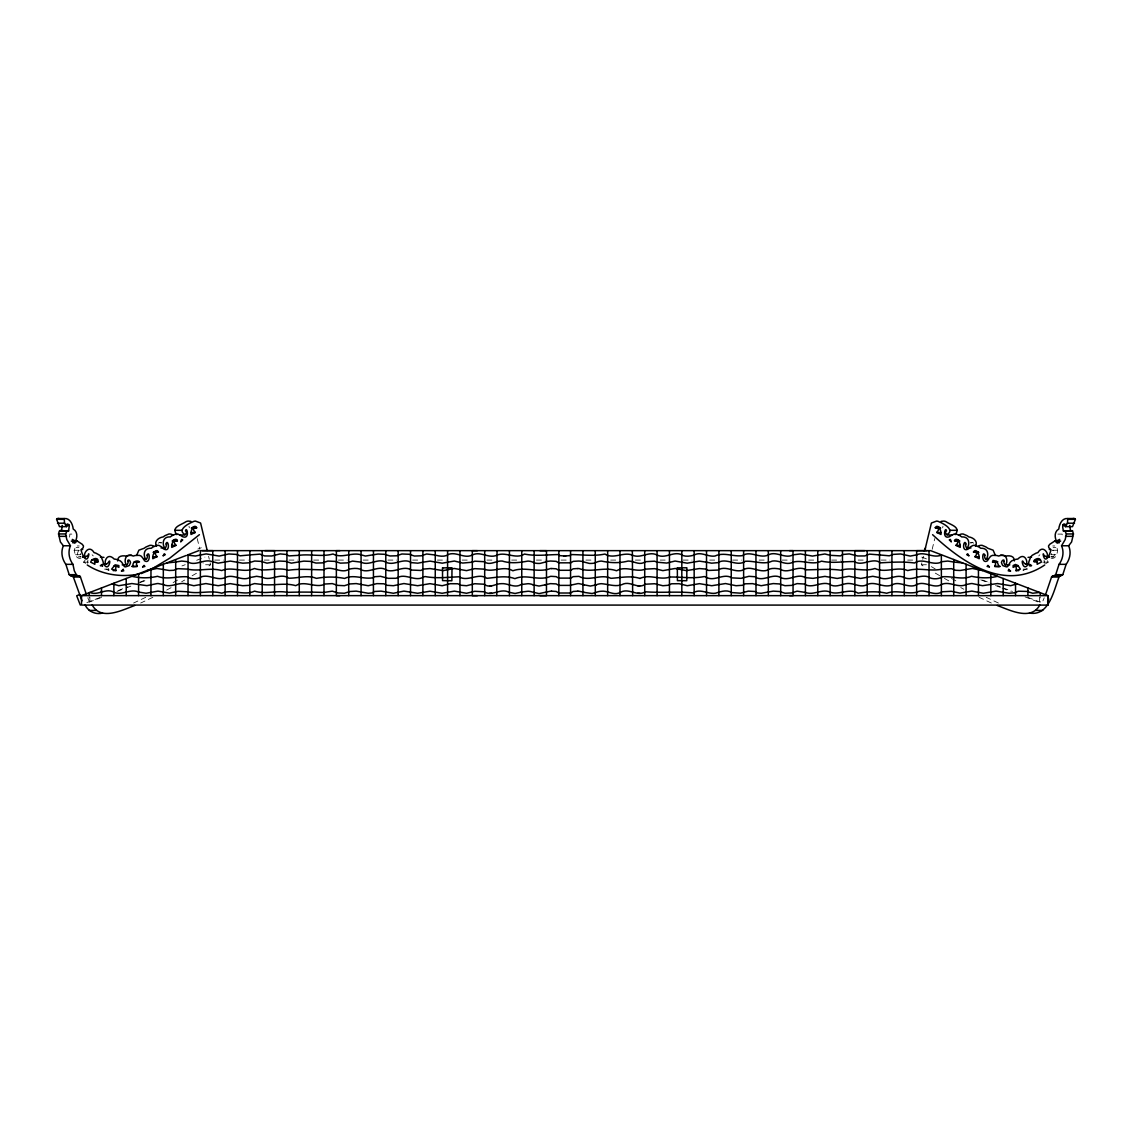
<?xml version="1.0" encoding="UTF-8"?>
<svg xmlns="http://www.w3.org/2000/svg" width="1132" height="1132" viewBox="0 0 1132 1132"><rect width="100%" height="100%" fill="white"/><g stroke="black" fill="none" stroke-linecap="round" stroke-linejoin="round"><path stroke-width="0.75" stroke-dasharray="5 3.75" d="M69.59 537.12L69.873 534.092L74.132 534.092M1051.09 558.203C1056.793 560.015 1059.51 548.949 1055.604 545.964L1052.774 545.964M80.91 558.203C75.207 560.015 72.49 548.949 76.396 545.964L79.226 545.964M158.607 543.261L159.584 542.242L161.239 543.261M923.005 565.887L921.406 564.755L921.873 562.816M922.722 559.25L923.415 556.321M932.188 549.289L934.763 538.577M1051.416 556.647C1055.01 559.067 1055.236 551.51 1052.887 550.279M1042.94 600.866L1044.228 597.781M189.327 527.823L189.03 526.267M970.761 543.261L972.416 542.242L973.393 543.261M80.641 553.562L80.627 554.425M108.601 568.717A16.103 11.391 90 0 1 108.927 570.5L104.922 568.604M85.141 560.142L83.584 562.151L86.4 563.665M87.971 560.213L87.546 561.911A16.103 11.391 -90 0 1 87.73 563.34M942.97 526.267L942.673 527.823M1039.898 554.779L1039.318 555.303A16.159 11.419 -90 0 0 1038.752 555.911M79.113 550.279C76.764 551.51 76.99 559.067 80.584 556.647M208.995 565.887L210.594 564.755L210.127 562.816M192.129 575.778L196.699 573.117M173.125 582.57L177.554 580.065M181.686 581.735L184.643 580.065M166.659 590.069L171.257 587.579M1045.6 563.665L1048.416 562.151L1046.859 560.142M1051.373 554.425L1051.359 553.562M145.759 597.314L133.59 603.031M152.848 597.314L140.679 603.031M197.888 549.062L201.284 547.747M86.867 602.592L101.611 596.904M118.011 590.579L127.845 586.8M139.321 582.372L145.872 579.853M181.941 565.943L185.224 564.684M196.685 560.269L204.892 557.1M101.512 597.399L89.131 602.153L89.131 597.441M116.964 591.47L124.676 588.513M126.218 587.918L131.92 585.739M140.226 582.556L146.82 580.023M1027.078 568.604L1023.073 570.5A16.103 11.391 -90 0 1 1023.399 568.717M1057.868 534.092L1062.127 534.092L1062.41 537.12M159.004 542.426L161.848 542.426M970.152 542.426L972.996 542.426M76.099 547.647L78.929 547.647M1053.071 547.647L1055.901 547.647M73.934 550.265L79.594 550.265M1052.406 550.265L1058.066 550.265M75.519 554.722L81.193 554.722M1050.807 554.722L1056.481 554.722M78.249 556.859L81.079 556.859M1050.921 556.859L1053.751 556.859M214.684 560.085L223.528 560.085M239.432 560.085L248.276 560.085M264.18 560.085L273.024 560.085M288.929 560.085L297.773 560.085M313.677 560.085L320.752 560.085M338.426 560.085L347.269 560.085M363.174 560.085L370.249 560.085M387.922 560.085L396.766 560.085M412.671 560.085L419.746 560.085M437.419 560.085L446.263 560.085M462.181 560.085L469.242 560.085M486.93 560.085L493.991 560.085M511.678 560.085L518.739 560.085M536.427 560.085L545.256 560.085M561.175 560.085L568.236 560.085M585.923 560.085L592.984 560.085M610.672 560.085L617.732 560.085M635.42 560.085L642.481 560.085M660.168 560.085L667.243 560.085M683.148 560.085L691.992 560.085M709.665 560.085L716.74 560.085M732.645 560.085L741.488 560.085M759.162 560.085L766.237 560.085M782.141 560.085L790.985 560.085M808.658 560.085L815.733 560.085M831.638 560.085L840.482 560.085M858.155 560.085L865.23 560.085M881.135 560.085L889.978 560.085M907.652 560.085L914.727 560.085M83.584 562.151L89.244 562.151M1042.756 562.151L1048.416 562.151M210.594 564.755L203.505 564.755L203.038 562.816M921.406 564.755L927.066 564.755M104.554 569.141L108.814 569.141M1023.187 569.141L1027.446 569.141M982.59 580.023L989.184 582.556M997.504 585.739L1000.348 586.829M1003.193 587.918L1012.447 591.47M1027.898 597.399L1040.28 602.153L1040.28 597.441M921.773 557.1L926.698 558.996M980.793 579.853L988.986 583.008M995.552 585.527L1000.462 587.423M1002.103 588.06L1010.296 591.215M1025.054 596.904L1039.813 602.592M998.41 603.031L986.241 597.314M991.321 603.031L979.152 597.314M960.743 587.579L963.813 589.234M951.503 578.395L958.875 582.57M944.413 578.395L950.314 581.735M935.301 573.117L942.928 577.561M931.381 566.651L935.23 568.929M92.102 554.779L92.683 555.303A16.159 11.419 90 0 1 93.249 555.911M1044.029 560.213L1044.454 561.911A16.103 11.391 90 0 0 1044.27 563.34M87.772 597.781L89.06 600.866M208.585 556.321L209.279 559.25M197.237 538.577L199.812 549.289M1039.53 597.144L1039.53 601.87M89.881 597.144L89.881 601.87"/><path stroke-width="1.5" d="M126.218 595.63L126.218 578.48L186.398 555.402M163.305 595.644L163.333 564.245M188.025 595.644L188.054 554.963M200.378 595.644L200.392 550.647M212.759 595.644L212.759 550.647L202.288 550.647M225.112 595.644L225.141 550.661M237.479 595.644L237.494 550.661M249.818 595.644L249.861 550.661M262.214 595.644L262.214 550.661M274.552 595.644L274.567 550.661L264.831 550.661M286.905 595.644L286.948 550.661M299.272 595.644L299.301 550.661M311.611 595.644L311.654 550.661M323.993 595.644L324.007 550.661M348.713 595.658L348.741 550.661M361.066 595.644L361.08 550.661M373.418 595.644L373.461 550.661M385.771 595.658L385.8 550.661M398.153 595.658L398.181 550.661M410.506 595.658L410.534 550.661M422.873 595.658L422.901 550.661M435.254 595.658L435.254 550.661M447.593 595.658L447.593 550.661M459.96 550.661L459.96 595.658M484.68 595.658L484.694 550.676M496.764 595.658L497.061 550.676M509.414 595.658L509.428 550.676M521.753 595.658L521.767 550.676M534.12 595.658L534.148 550.676M558.84 595.658L558.854 550.676M101.498 595.63L101.512 587.961L126.218 578.48M138.571 595.63L138.585 573.74M117.657 560.934C117.502 555.685 122.61 555.472 126.204 556.053A52.086 36.832 -90 0 1 128.185 555.501L131.496 555.189M1027.913 595.63L1027.913 590.72M1071.042 519.192L1073.546 518.47L1075.4 519.333L1072.513 526.635L1065.424 526.635L1064.448 524.243L1063.302 524.47L1062.665 526.96L1063.358 530.922L1072.499 530.851L1073.461 533.95L1071.58 541.987L1068.636 545.765L1061.547 545.765C1064.278 551.935 1062.948 558.996 1059.043 564.344L1055.689 574.688L1051.557 577.023L1045.529 594.696M1069.797 525.404L1070.447 530.922L1071.848 530.512M136.703 555.26L138.868 550.18L144.189 548.256A52.086 36.832 -90 0 1 146.014 546.982L149.834 545.355A16.159 11.419 -90 0 1 151.957 545.44L153.726 546.048M924.816 550.477L931.41 523.026L936.56 521.088A10.499 7.429 90 0 1 939.206 521.852C944.513 524.003 955.281 530.3 946.748 534.672A5.844 4.132 -90 0 1 945.503 532.705L945.8 531.205A1.783 1.259 -90 0 1 946.522 530.993C945.39 525.191 941.569 539.879 949.408 536.71A38.913 27.508 -90 0 0 950.583 535.945L953.979 534.106A16.159 11.419 -90 0 1 956.101 534.021L959.922 535.648A52.086 36.832 -90 0 1 961.733 536.922C974.44 536.257 966.12 555.798 965.539 543.898A1.585 1.118 90 0 1 966.077 544.011C964.11 537.757 960.983 552.416 967.69 549.275A12.636 8.943 -90 0 0 968.95 548.496L969.19 548.213A12.834 9.07 90 0 1 970.096 547.039L972.968 545.44A16.159 11.419 90 0 1 975.077 545.355L978.897 546.982A52.086 36.832 90 0 1 980.722 548.256C993.415 547.591 985.095 567.132 984.515 555.232A1.585 1.118 90 0 1 985.052 555.359C982.152 549.048 981.048 565.165 987.628 560.68A11.759 8.32 90 0 1 988.024 559.42L990.712 556.222A16.159 11.419 -90 0 1 992.736 555.345L996.726 555.501A52.086 36.832 90 0 1 998.707 556.053C1011.598 551.029 1005.782 572.721 1003.674 561.373A1.585 1.118 90 0 1 1004.211 561.288C1004.353 557.736 999.881 561.996 1002.018 564.061A3.934 2.788 -90 0 0 1002.938 565.66L1006.405 566.877A11.971 8.476 -90 0 0 1007.636 566.594L1010.126 562.434A16.159 11.419 -90 0 1 1011.909 560.779L1015.758 559.35A52.086 36.832 -90 0 1 1017.781 559.095C1026.979 549.614 1029.568 569.849 1023.569 562.378C1020.512 556.166 1023.003 574.009 1028.62 563.354A34.724 24.55 90 0 1 1028.917 561.67L1030.601 557.255A16.159 11.419 -90 0 1 1032.228 555.303L1035.936 553.223A52.086 36.832 -90 0 1 1037.917 552.614C1044.44 541.719 1052.095 560.793 1043.973 555.444C1042.105 548.737 1043.548 565.363 1048.628 556.251A17.688 12.509 90 0 0 1049.336 554.836L1050.977 550.265L1048.812 547.647L1048.515 545.964L1049.788 544.266L1054.727 541.068L1060.684 541.082M941.131 521.371L943.649 521.088A10.499 7.429 90 0 1 946.295 521.852C950.922 525.022 961.337 527.144 955.182 534.629M935.414 527.385C938.315 523.324 941.725 531.516 940.989 534.488L936.758 532.408A16.103 11.391 90 0 1 937.989 530.809C941.187 526.408 928.933 528.559 939.673 527.385M954.644 540.289C957.531 536.228 960.955 544.421 960.219 547.393L955.988 545.313A16.103 11.391 -90 0 1 957.219 543.714C960.403 539.313 948.163 541.464 958.889 540.289M973.619 551.624C976.506 547.563 979.93 555.755 979.194 558.727L974.963 556.647A16.103 11.391 -90 0 1 976.194 555.048C979.392 550.647 967.138 552.798 977.864 551.624M60.958 519.192L58.454 518.47L56.6 519.333L59.487 526.635L66.576 526.635L67.552 524.243L69.293 525.404L68.642 530.922L60.152 530.512L59.189 531.531L58.539 533.95L60.421 541.987L63.364 545.765C60.633 551.935 61.963 558.996 65.868 564.344L69.222 574.688L71.146 576.032L79.636 575.919L80.443 577.023L86.471 594.696M67.241 530.512L65.628 533.95L66.788 539.539L70.453 545.765C67.722 551.935 69.052 558.996 72.957 564.344L74.302 570.783L76.311 574.688L78.235 576.032M1015.956 570.627L1015.984 570.5A16.103 11.391 -90 0 1 1016.437 568.222L1015.602 566.085L1013.112 567.387L1013.154 565.561L1015.446 564.458L1017.894 565.462L1020.357 569.141L1015.956 570.627L1018.8 570.627M1065.424 526.635L1067.434 523.196L1067.816 518.541C1062.042 517.791 1059.283 524.286 1058.788 529.026C1054.472 531.488 1054.458 536.908 1056.439 541.082L1059.679 539.412L1057.557 542.653L1054.727 541.068M134.213 561.769C145.787 563.17 132.303 556.732 132.812 566.722L137.326 566.41L131.652 566.41M158.324 551.878C156.06 547.223 151.787 555.713 152.806 558.727L157.037 556.647A16.103 11.391 90 0 0 155.806 555.048C152.636 550.506 164.565 553.067 154.079 551.878M177.314 540.544C175.036 535.889 170.762 544.379 171.781 547.393L176.012 545.313A16.103 11.391 90 0 0 174.781 543.714C171.611 539.172 183.554 541.719 173.054 540.544M196.529 527.639C194.265 522.984 189.992 531.474 191.011 534.488L195.242 532.408A16.103 11.391 -90 0 0 194.011 530.809C190.841 526.267 202.77 528.828 192.284 527.639M1064.759 530.512L1066.372 533.95L1065.212 539.539L1061.547 545.765M176.818 534.629C170.663 527.144 181.078 525.036 185.705 521.852A10.499 7.429 -90 0 1 188.351 521.088L190.869 521.371M71.316 541.082L77.273 541.068L82.212 544.266L83.485 545.964L83.188 547.647L81.023 550.265L82.664 554.836A17.688 12.509 -90 0 0 83.372 556.251C88.452 565.363 89.895 548.737 88.027 555.444C79.905 560.793 87.546 541.733 94.083 552.614A52.086 36.832 90 0 1 96.064 553.223L99.772 555.303A16.159 11.419 90 0 1 101.399 557.255L103.083 561.67A34.724 24.55 -90 0 1 103.366 563.269C108.856 574.094 111.559 556.194 108.431 562.378C102.432 569.849 105.021 549.614 114.219 559.095A52.086 36.832 90 0 1 116.242 559.35L120.091 560.793A16.159 11.419 90 0 1 121.874 562.434L124.364 566.594A11.971 8.476 90 0 0 125.595 566.877L129.062 565.66A3.934 2.788 -90 0 0 129.982 564.061C131.92 562.165 128.029 557.694 127.675 561.217A1.585 1.118 -90 0 1 128.326 561.373C126.218 572.721 120.402 551.029 133.293 556.053A52.086 36.832 -90 0 1 135.274 555.501L139.264 555.345A16.159 11.419 90 0 1 141.288 556.222L143.976 559.42A11.759 8.32 -90 0 1 144.372 560.68C150.981 565.165 149.834 549.048 146.948 555.359A1.585 1.118 -90 0 1 147.485 555.232C146.905 567.132 138.585 547.591 151.278 548.256A52.086 36.832 -90 0 1 153.103 546.982L156.924 545.355A16.159 11.419 -90 0 1 159.032 545.44L161.904 547.039A12.834 9.07 -90 0 1 162.81 548.213L163.05 548.496A12.636 8.943 90 0 0 164.31 549.275C171.017 552.416 167.89 537.757 165.923 544.011A1.585 1.118 -90 0 1 166.461 543.898C165.88 555.798 157.56 536.257 170.267 536.922A52.086 36.832 90 0 1 172.078 535.648L175.899 534.021A16.159 11.419 90 0 1 178.021 534.106L181.417 535.945A38.913 27.508 90 0 0 182.592 536.71C190.445 539.893 186.61 525.191 185.478 530.993A1.783 1.259 90 0 1 186.2 531.205L186.497 532.705A5.844 4.132 90 0 1 185.252 534.672C176.719 530.3 187.488 524.017 192.794 521.852A10.499 7.429 -90 0 1 195.44 521.088L200.59 523.026L207.184 550.477M1068.636 545.765C1071.367 551.935 1070.037 558.996 1066.132 564.344L1062.778 574.688L1059.453 575.919C1053.835 589.616 1049.576 616.558 1029.427 613.063M994.674 566.41L994.717 566.283A16.103 11.391 90 0 1 995.608 564.288L995.24 561.897L992.58 562.165L992.99 560.439L996.726 561.203L999.188 566.722L994.674 566.41L1000.348 566.41M924.179 550.874L925.552 547.817M1047.567 601.998L1048.77 598.87M180.795 541.747L181.219 540.615A42.988 30.394 -90 0 0 181.587 539.412L182.747 539.922L180.837 541.648M98.159 561.514C98.611 556.519 91.536 558.416 90.659 562.151L94.89 564.245A16.103 11.391 90 0 0 94.635 561.911C93.928 557.015 101.625 564.415 95.314 561.514M1008.782 569.368L1008.244 570.882L1010.579 571.009M975.444 546.317C978.444 541.28 973.124 537.474 968.822 536.922A52.086 36.832 90 0 0 967.011 535.648L963.191 534.021A16.159 11.419 90 0 0 961.068 534.106L958.875 535.012M66.576 526.635L64.566 523.196L64.184 518.541C69.958 517.791 72.717 524.286 73.212 529.026C77.528 531.488 77.542 536.908 75.561 541.082L72.321 539.412L74.443 542.653L77.273 541.068M941.343 554.991C933.362 558.84 924.773 551.015 916.665 554.85M163.121 555.77L163.73 554.807A42.988 30.394 90 0 0 164.281 553.76L165.314 554.623L163.263 555.727M997.292 605.493C1009.772 610.063 1031.026 621.213 1039.827 604.955M1010.452 571.023L1009.786 570.344A47.035 33.252 90 0 1 1008.994 569.58L1008.838 569.424M640.047 578.452C630.482 575.381 620.789 577.73 610.955 578.325C600.625 573.471 589.461 581.933 578.961 576.372A7.528 2.533 0 0 0 577.829 576.414L573.202 576.641L571.236 577.844A2.731 0.92 0 0 1 570.443 578.112L558.967 578.112A2.731 0.92 0 0 1 558.175 577.844L556.208 576.641L551.567 576.344A7.528 2.533 0 0 0 550.449 576.372C538.705 581.452 526.649 573.669 514.918 578.65C505.509 575.212 496.297 577.546 486.902 578.296C478.157 572.283 467.813 582.287 459.054 576.796C447.508 577.249 436.796 578.678 425.25 576.57A3.424 1.16 0 0 0 423.311 577.178C415.317 581.82 406.048 573.471 398.252 577.278M472.327 562.18L474.832 561.189L484.1 561.698C489.986 566.113 495.986 560.51 502.169 561.033C510.914 563.764 519.206 562.689 527.965 561.076A7.457 2.519 0 0 1 532.281 561.925L534.502 562.901A5.66 1.91 0 0 0 536.851 563.354A7.655 2.575 0 0 0 540.162 563.396L545.129 562.109A6.127 2.066 0 0 1 546.487 561.486L550.378 561.033A8.915 3 0 0 1 551.581 561.09L556.222 561.359L558.189 562.562A2.731 0.92 0 0 0 558.953 562.83L570.457 562.83A2.731 0.92 0 0 0 571.221 562.562L573.188 561.359L577.829 561.076A8.915 3 0 0 1 579.032 561.033L582.923 561.486A6.127 2.066 0 0 1 584.282 562.109L589.248 563.396A7.655 2.575 0 0 0 592.56 563.354A5.66 1.91 0 0 0 594.908 562.901L597.13 561.925A7.457 2.519 0 0 1 601.446 561.076C610.516 562.986 619.034 563.326 628.147 561.048C633.962 560.963 639.75 565.929 645.311 561.698L654.579 561.189L657.084 562.18M398.181 577.348L396.073 578.282L388.333 578.339L380.479 576.315L374.352 576.74L372.994 577.745C363.372 579.669 353.92 573.966 344.609 578.438C334.959 576.584 326.087 576.641 316.422 578.367C307.366 574.716 298.14 578.296 288.858 578.197C280.425 572.311 270.76 581.579 262.214 577.221M989.34 566.835L988.661 566.184A42.988 30.394 90 0 1 987.939 565.377L987.09 566.481L989.41 566.906M916.665 584.678C924.759 580.178 934.056 589.715 942.008 584.225C950.173 581.183 957.842 588.216 965.879 584.706M916.665 592.234C924.773 587.72 934.056 597.257 942.008 591.781L951.432 591.3L959.964 593.126L971.808 591.102L983.354 593.253L996.061 591.116L1009.051 593.253L1014.583 592.8L1018.319 591.215L1026.979 591.442L1032.681 593.239L1039.53 592.432L1047.963 595.658L1047.963 605.096L81.518 605.068L81.518 595.63L101.512 587.961M121.421 571.009L122.214 570.344A47.035 33.252 -90 0 0 123.006 569.58L123.218 569.368M324.021 569.792L325.139 568.915C333.275 566.042 341.666 574.207 349.349 569.113C353.538 568.236 358.603 567.712 362.268 570.259C370.447 572.962 379.107 564.741 386.72 570.188C394.969 573.089 403.6 564.967 411.397 570.061L420.807 570.443L423.92 569.042L430.033 568.561L443.093 570.613L454.3 568.476L466.526 570.641L474.817 568.646L484.1 569.141C493.269 572.863 503.344 565.193 512.853 570.769C525.418 566.311 537.983 573.216 550.449 568.533A7.528 2.533 0 0 1 551.581 568.589M324.007 592.432L332.299 591.159L337.704 592.942L344.439 593.253L349.915 591.512L356.198 591.13L368.24 593.281L372.003 592.956L374.565 591.484L381.06 591.13L393.356 593.267L403.898 591.102L417.651 593.281L429.962 591.215L442.117 593.281L454.342 591.13L466.511 593.281L474.789 591.286L484.086 591.781C492.123 596.904 500.401 587.706 508.876 592.22M916.637 554.878L910.284 556.081L900.648 553.972L893.318 554.383L889.271 555.812L879.578 554.949M146.82 570.585L157.008 568.462L169.305 570.486L173.72 570.287L177.851 568.674L187.346 569.085C198.581 571.802 210.057 567.217 221.674 570.556C232.357 566.071 243.748 573.528 254.459 568.49C265.864 572.353 277.298 566.623 288.377 570.245C300.419 568.476 311.993 569.849 324.007 569.821M199.402 534.686L169.772 558.161L150.273 569.891M142.59 566.906L143.339 566.184A42.988 30.394 -90 0 0 144.061 565.377L144.91 566.481L142.731 566.906M867.197 584.494C861.678 587.918 855.764 584.07 850.146 583.574C843.51 582.655 838.062 587.734 831.327 585.258C822.964 579.485 812.535 589.73 804.272 584.013L797.112 583.603L791.707 585.385L784.971 585.697L779.481 583.956L773.213 583.574L761.171 585.725L752.568 583.631L745.337 583.801L742.733 585.272L736.041 585.711L725.513 583.546L711.759 585.725L699.449 583.659L687.28 585.725L679.087 583.702L671.559 583.772L668.658 585.23L662.885 585.739L654.621 583.73L645.325 584.225C638.123 589.347 631.345 581.466 623.76 583.843C616.332 587.635 608.903 584.183 601.304 583.688A7.457 2.519 0 0 0 597.356 584.409L596.465 584.777M793.008 554.864C784.943 559.392 776.014 550.265 767.892 555.175C759.53 558.755 750.36 550.279 742.224 555.67C732.814 556.902 723.9 551.779 714.957 556.038C707.925 557.17 701.005 551.171 694.157 555.005A2.788 0.934 0 0 1 693.364 555.317C689.261 556.364 684.153 557.001 680.643 554.284C672.465 551.624 664.937 559.067 657.069 554.991C648.848 550.775 640.599 559.038 632.349 555.133M497.075 555.119C505.99 551.496 515.768 559.633 524.484 554.057C536.016 556.392 546.714 554.666 558.246 554.581L559.576 555.6L565.689 556.095M299.301 555.288C310.295 553.831 321.714 557.114 332.992 554.001C342.161 558.826 351.599 551.949 361.08 554.793M422.901 562.194L430.075 561.118L442.202 563.184L454.357 561.033L462.663 563.057L472.327 562.208M916.651 584.692C908.501 589.149 899.813 580.249 891.931 584.975C883.441 588.499 875.574 580.872 867.225 584.48M249.832 577.575L256.639 576.301L262.214 577.207M916.651 592.248C906.576 594.484 896.742 589.461 886.724 593.267C877.045 591.074 867.89 591.583 858.141 593.182C849.269 587.862 839.463 595.29 830.449 592.248C822.172 588.216 813.809 595.814 805.432 592.446M793.051 554.836L800.48 553.93L812.408 556.081L824.874 553.972L830.11 555.288M1044.765 564.967C1004.707 591.979 962.54 562.703 932.598 534.686M1036.063 559.972C1029.71 563.821 1039.813 553.449 1041.341 562.151L1037.11 564.245A16.103 11.391 -90 0 1 1037.365 561.911L1036.063 559.972L1040.308 559.972M520.918 584.636C514.664 588.499 508.056 583.122 501.504 583.659C495.632 583.447 489.859 588.838 484.086 584.225L474.789 583.73L466.526 585.739L460.752 585.23L457.852 583.772L450.324 583.702L442.131 585.725L429.962 583.659L417.651 585.725L403.898 583.546L393.37 585.711L386.677 585.272L384.073 583.801L376.843 583.631L368.24 585.725L356.198 583.574L349.93 583.956L344.439 585.697L337.704 585.385L332.299 583.603L325.139 584.013C315.97 588.838 305.088 580.023 295.763 585.654C284.5 582.428 273.222 585.952 262.214 584.494M520.904 592.192L515.088 593.479L508.947 592.277M965.936 584.593L971.086 583.56A20.503 6.905 0 0 1 972.232 583.56L982.505 585.668L997.547 583.546L1010.635 585.711L1017.074 583.815M249.832 554.949L240.14 555.812L236.093 554.383L228.763 553.972L219.127 556.081L206.109 553.902L195.397 556.024L188.209 555.204M249.861 554.906L259.935 554.128L264.605 555.939L271.708 555.982L280.128 553.916L286.127 554.439L289.056 555.897L299.287 555.303M422.887 562.222L417.793 563.184L411.425 562.632C403.402 557.284 394.233 566.354 385.955 562.236C377.89 557.567 369.287 566.41 361.094 562.165M620.463 592.277C614.082 596.182 607.827 590.38 601.304 591.244A7.457 2.519 0 0 0 597.356 591.951L592.078 593.536L584.409 592.432M545.044 584.862L539.03 586.051L533.073 584.848M497.061 555.133C488.812 559.052 480.562 550.775 472.341 554.991C464.474 559.067 456.946 551.624 448.767 554.284C445.258 557.001 440.15 556.364 436.046 555.317A2.788 0.934 0 0 1 435.254 555.005L426.608 553.987L421.401 555.784L414.453 556.038L409.147 554.27L401.902 553.987L396.625 555.784L389.974 555.968L384.455 554.298L377.918 554.029L365.424 556.053L361.094 554.807M620.534 592.22C629.01 587.692 637.288 596.904 645.325 591.781C661.541 593.041 676.865 591.272 693.138 592.885C700.298 588.102 708.108 594.555 715.707 593.182C720.56 591.569 726.999 589.362 731.626 592.574L740.554 593.182L748.351 591.13L754.846 591.484L757.407 592.956L761.171 593.281L773.213 591.13L779.495 591.512L784.971 593.253L791.707 592.942L797.112 591.159L805.404 592.432M545.129 584.805L550.378 583.645A6.537 2.207 0 0 1 551.581 583.688L556.208 583.9L558.062 585.032A2.745 0.92 0 0 0 558.967 585.385L570.443 585.385A2.745 0.92 0 0 0 571.349 585.032L577.829 583.617A6.537 2.207 0 0 1 579.032 583.645L584.282 584.805M323.978 592.446C311.654 592.036 299.527 591.951 287.33 592.361C276.42 590.126 265.652 594.597 254.587 591.13C243.889 596.154 232.499 588.725 221.844 593.196C210.156 589.956 198.708 594.314 187.403 591.781L177.979 591.3L169.46 593.126L158.013 591.116L146.056 593.253L138.585 592.064M249.832 577.603C241.583 581.565 233.362 573.471 225.381 577.49C217.273 581.31 209.689 574.136 201.468 576.754C197.591 579.499 190.926 579.442 187.035 576.782C177.002 576.103 167.338 580.009 157.489 576.301C148.801 578.311 140.609 578.282 131.92 576.301M968.822 555.685L968.27 554.807A42.988 30.394 -90 0 1 967.718 553.76L966.686 554.623L968.879 555.77M1028.04 557.354L1031.549 557.227M521.017 584.565L528.106 583.688A7.457 2.519 0 0 1 532.054 584.409L533.016 584.82M521.003 592.121L528.106 591.244A7.457 2.519 0 0 1 532.054 591.951L539.03 593.607L550.378 591.201A6.537 2.207 0 0 1 551.567 591.244M138.557 592.05C130.477 588.244 122.03 595.857 113.964 592.305C106.083 587.508 97.946 596.083 89.881 592.432M596.338 584.848L590.38 586.051L584.409 584.89M978.274 546.048L980.043 545.44A16.159 11.419 90 0 1 982.166 545.355L985.986 546.982A52.086 36.832 90 0 1 987.797 548.256L993.132 550.18L995.297 555.26M137.043 561.769L136.392 564.288A16.103 11.391 -90 0 1 137.283 566.283M141.09 573.613L148.745 570.514M100.451 557.227L103.96 557.354M81.518 595.63L1047.963 595.658M79.99 594.484L76.693 595.757L80.301 605.111M188.054 554.765L198.779 550.647M134.708 605.493C122.228 610.063 100.974 621.213 92.173 604.955M951.163 541.648L949.253 539.922L950.413 539.426A42.988 30.394 90 0 0 950.781 540.615L951.205 541.747M139.434 573.924C121.931 577.603 102.29 574.9 87.235 564.967M1049.293 549.558L1050.737 549.445M102.573 613.063C95.569 614.902 88.254 611.492 85.084 604.955M71.146 576.032L79.636 575.919M1000.504 555.189L1003.815 555.501A52.086 36.832 90 0 1 1005.796 556.053C1009.39 555.472 1014.498 555.685 1014.343 560.934M962.738 562.972L953.71 562.038L953.738 595.644M639.99 578.452C649.796 573.698 660.182 580.645 669.903 577.009C681.549 576.867 692.473 578.891 704.161 576.57A3.424 1.16 0 0 1 706.099 577.178C714.334 582.173 723.688 572.636 731.796 577.872L741.078 578.339L748.945 576.315L755.058 576.74L756.417 577.745C764.694 581.381 773.099 572.82 781.009 577.716C789.23 581.466 797.522 572.919 805.39 577.631M116.044 570.627L111.644 569.141L115.11 564.826L118.846 565.561L118.888 567.387L116.398 566.085L115.563 568.222A16.103 11.391 90 0 1 116.016 570.5L113.2 570.627M81.263 549.445L82.707 549.558M577.844 568.519L573.202 568.802L571.221 570.004A2.731 0.92 0 0 1 570.429 570.287L558.982 570.287A2.731 0.92 0 0 1 558.189 570.004L556.208 568.802L551.567 568.519M577.844 591.159L573.202 591.456L571.278 592.63A2.575 0.863 0 0 1 570.655 592.885A3.438 1.16 0 0 1 570.075 593.012L559.335 593.012A3.438 1.16 0 0 1 558.769 592.885A2.575 0.863 0 0 1 558.175 592.659L556.208 591.456L551.567 591.159M491.698 585.725L489.548 585.739M491.698 593.281L489.548 593.295M121.549 571.023L123.756 570.882L123.162 569.424M789.528 550.661L793.023 550.661M789.584 595.658L793.065 595.644L793.008 550.661M57.095 518.541L64.184 518.541M1067.816 518.541L1074.905 518.541M56.6 519.333L63.689 519.333M1068.311 519.333L1075.4 519.333M57.477 523.196L64.566 523.196M1067.434 523.196L1074.523 523.196M65.854 524.47L68.698 524.47M1063.302 524.47L1066.146 524.47M66.463 525.404L69.293 525.404M1062.707 525.404L1065.537 525.404M192.327 527.385L196.586 527.385M935.471 527.639L939.716 527.639M191.336 528.135L194.18 528.135M937.82 528.135L940.664 528.135M174.908 530.314L181.997 530.314M950.003 530.314L957.092 530.314M59.501 530.851L68.642 530.922M1063.358 530.922L1072.499 530.851M191.053 532.507L195.298 532.507M936.702 532.507L940.947 532.507M58.539 533.95L65.628 533.95M1066.372 533.95L1073.461 533.95M180.087 534.983L184.771 534.997M947.229 534.997L951.913 534.983M59.444 536.342L66.533 536.342M1065.467 536.342L1072.556 536.342M173.111 540.289L177.356 540.289M954.686 540.544L958.946 540.544M172.121 541.039L174.951 541.039M957.049 541.039L959.879 541.039M72.476 541.379L76.735 541.379M1055.265 541.379L1059.524 541.379M72.632 542.737L75.462 542.737M1056.538 542.737L1059.368 542.737M171.823 545.412L176.083 545.412M955.917 545.412L960.177 545.412M63.364 545.765L70.453 545.765M161.027 547.945L165.286 547.945M966.714 547.945L970.973 547.945M200.548 550.647L930.631 550.647L1039.53 592.432M864.579 550.661L854.844 550.661L854.858 595.644M927.122 550.647L916.651 550.661L916.651 595.644M154.136 551.624L158.381 551.624M973.676 551.878L977.921 551.878M153.131 552.374L155.975 552.374M976.025 552.374L978.869 552.374M82.495 556.859L85.339 556.859M152.848 556.746L157.093 556.746M974.907 556.746L979.152 556.746M1046.661 556.859L1049.505 556.859M82.792 557.1L85.622 557.1M1046.378 557.1L1049.208 557.1M143.467 559.279L146.311 559.279M985.689 559.279L988.533 559.279M91.692 559.972L95.937 559.972M1033.841 561.514L1036.686 561.514M95.173 561.656L98.003 561.656M994.957 561.769L997.787 561.769M1033.997 561.656L1036.827 561.656M135.26 561.953L139.519 561.953M992.481 561.953L996.74 561.953M103.083 564.175L105.927 564.175M1026.073 564.175L1028.917 564.175M65.868 564.344L72.957 564.344M1059.043 564.344L1066.132 564.344M122.185 564.84L126.43 564.84M1005.57 564.84L1009.815 564.84M113.865 566.071L116.695 566.071M1015.305 566.071L1018.135 566.071M69.222 574.688L76.311 574.688M1055.689 574.688L1062.778 574.688M1052.364 575.919L1059.453 575.919M1053.765 576.032L1060.854 576.032M72.547 575.919L73.354 577.023L80.443 577.023M1051.557 577.023L1058.646 577.023M89.244 610.417L96.319 610.417M1035.681 610.417L1042.756 610.417M477.407 550.676L472.327 550.661L472.313 595.658L477.393 595.658M539.95 550.676L546.487 550.676L546.473 595.658L539.922 595.658M339.883 550.661L336.388 550.661L336.346 595.644L339.841 595.658M639.863 585.739L637.712 585.725M639.863 593.295L637.712 593.281M564.061 556.095L569.835 555.6L571.165 554.581C582.683 554.652 593.409 556.42 604.927 554.057C613.657 559.618 623.421 551.51 632.335 555.119M997.504 576.301C988.675 578.523 980.369 578.098 971.511 576.301C961.846 580.207 952.253 575.933 942.376 576.782C938.485 579.442 931.82 579.499 927.943 576.754C919.722 574.136 912.137 581.31 904.029 577.49C896.049 573.471 887.828 581.565 879.578 577.603M166.673 562.972L175.701 562.038L175.672 595.644M982.59 570.585L972.402 568.462L960.106 570.486L955.691 570.287L951.559 568.674L942.065 569.085C930.829 571.802 919.354 567.217 907.737 570.556C897.053 566.071 885.663 573.528 874.951 568.49C863.546 572.353 852.113 566.623 841.034 570.245C828.992 568.476 817.417 569.849 805.404 569.821M112.337 583.815L118.789 585.711L131.864 583.546L146.905 585.668L157.178 583.56A20.503 6.905 0 0 1 158.324 583.56L163.546 584.636M1047.963 605.096L1047.892 595.63M706.51 562.194L699.335 561.118L687.209 563.184L675.054 561.033L666.748 563.057L657.084 562.208M60.152 530.512L61.553 530.922L62.203 525.404M805.404 577.645L812.988 578.367L824.917 576.386L837.185 578.452L848.929 576.301L860.66 578.452L872.772 576.301L879.578 577.575M163.532 584.706C171.569 588.216 179.238 581.183 187.403 584.225L193.813 585.725L205.897 583.56L218.165 585.711L230.22 583.617L242.687 585.711L248.7 585.371L254.587 583.574L262.185 584.48M830.124 555.303L840.354 555.897L843.283 554.439L849.297 553.916L857.702 555.982L864.806 555.939L869.475 554.128L879.55 554.906M584.282 592.361L579.032 591.201A6.537 2.207 0 0 0 577.844 591.244M706.524 562.222L711.618 563.184L717.985 562.632C726.518 557.227 736.847 567.302 745.266 561.288C754.506 560.581 763.435 565.193 772.265 561.076C779.495 559.816 785.933 565.986 793.051 562.151C802.347 559.463 812.168 565.675 821.507 561.147C832.756 563.58 842.986 561.387 854.306 561.585C862.556 566.976 872.461 556.845 880.682 562.83C892.441 562.194 902.841 561.458 914.557 562.986C923.174 557.156 933.32 566.835 941.994 561.684L947.767 561.062L953.71 562.01L953.71 559.505M173.125 535.012L170.932 534.106A16.159 11.419 -90 0 0 168.81 534.021L164.989 535.648A52.086 36.832 -90 0 0 163.178 536.922C158.876 537.459 153.556 541.294 156.556 546.317M361.08 562.151L352.491 561.09L347.269 562.873L340.364 563.142L335.001 561.387L327.799 561.076L322.507 562.873L315.941 563.057L310.324 561.401L303.857 561.118L291.32 563.156L285.533 561.345L279.392 561.048L267.01 563.156L260.983 561.373L254.7 561.033L248.729 562.83L242.772 563.17L230.305 561.09L218.151 563.17L211.967 561.543C203.76 558.571 195.213 566.807 187.417 561.684L181.658 561.062L175.701 562.01L175.701 559.717M805.39 569.792L804.272 568.915C796.136 566.042 787.745 574.207 780.061 569.113C775.873 568.236 770.807 567.712 767.142 570.259C758.964 572.962 750.304 564.741 742.691 570.188C734.442 573.089 725.81 564.967 718.013 570.061L708.604 570.443L705.491 569.042L699.378 568.561L686.317 570.613L675.111 568.476L662.885 570.641L654.593 568.646L645.311 569.141C636.043 572.905 626.067 565.278 616.558 570.769C603.993 566.297 591.428 573.202 578.961 568.533A7.528 2.533 0 0 0 577.829 568.589M81.985 600.866L73.354 577.023M101.498 590.72L101.512 591.725M1003.193 578.48L1003.193 595.63M966.105 595.644L966.077 564.245M941.385 595.644L941.357 554.765M929.018 550.647L929.032 595.644M904.27 550.661L904.298 595.644M891.917 550.661L891.931 595.644M879.55 550.661L879.592 595.644M867.197 550.661L867.197 595.644M842.463 550.661L842.505 595.644M830.11 550.661L830.138 595.644M817.757 550.661L817.799 595.644M805.404 550.661L805.418 595.644M780.67 550.661L780.698 595.658M768.331 550.661L768.345 595.644M755.95 550.661L755.992 595.644M743.611 550.661L743.639 595.658M731.23 550.661L731.258 595.658M718.877 550.661L718.905 595.658M706.51 550.661L706.538 595.658M694.157 550.661L694.157 595.658M681.818 550.661L681.818 595.658M669.451 550.661L669.451 595.658M657.069 550.676L657.098 595.658M644.716 550.676L644.731 595.658M632.661 595.658L632.349 550.676M619.982 550.676L619.996 595.658M607.643 550.676L607.658 595.658M595.262 550.676L595.29 595.658M582.909 550.676L582.938 595.658M570.556 550.676L570.57 595.658M1040.28 592.715L1040.28 595.63M1027.898 587.961L1027.898 591.725M1015.531 583.221L1015.546 595.63M990.825 573.74L990.84 595.63M978.444 569L978.458 595.63M150.966 569L150.952 595.63M113.879 583.221L113.865 595.63M89.131 592.715L89.131 595.63M442.527 567.91L442.541 580.589L451.866 580.773L452.008 567.74L442.527 567.91M677.332 567.868L677.417 580.659L686.77 580.702L686.855 567.783L677.332 567.868M102.545 565.858L100.338 565.731L101.059 565.151A47.035 33.252 -90 0 0 101.894 564.543L102.545 565.858M1029.851 564.613C1027.502 566.792 1033.516 565.901 1030.941 565.151A47.035 33.252 90 0 1 1030.106 564.543L1029.851 564.613"/></g></svg>
